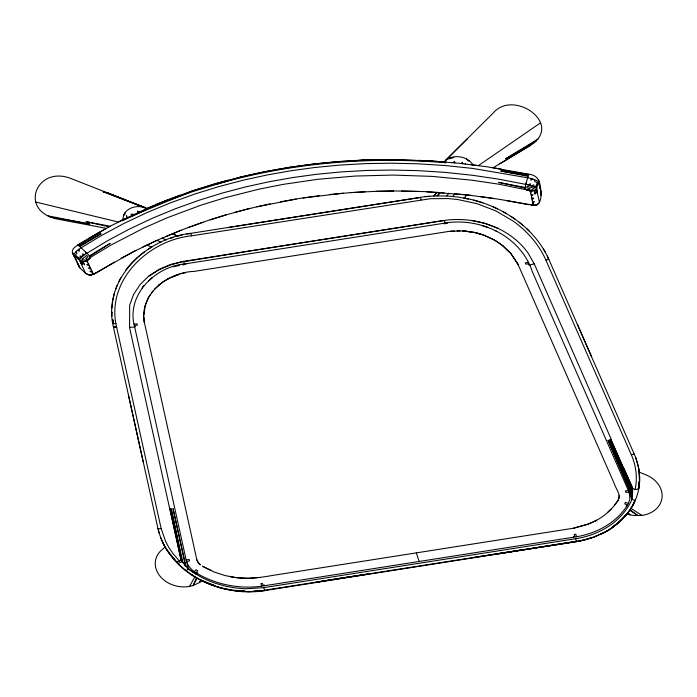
<?xml version="1.0" encoding="UTF-8"?>
<svg xmlns="http://www.w3.org/2000/svg" width="697" height="697" viewBox="0 0 697 697"><rect width="100%" height="100%" fill="white"/><g stroke="black" fill="none" stroke-linecap="round" stroke-linejoin="round"><path stroke-width="1.05" d="M632.606 491.132L632.588 489.425L610.964 439.572L632.554 488.24L635.045 489.651C637.703 477.889 636.082 465.413 631.186 454.453L545.943 260.26C538.929 244.211 526.854 230.742 512.626 220.722L495.706 210.843L477.009 203.663L457.615 199.499L448.093 198.567L430.363 198.715L191.902 235.786C148.139 240.029 105.308 281.03 116.652 327.259L161.068 528.239L165.598 541.403L168.822 547.441L173.353 554.045L179.582 561.137L180.619 559.935L180.723 558.428L170.042 508.775L182.013 561.669C190.351 572.315 202.757 578.806 215.451 583.302L225.601 586.203L235.342 587.963L245.178 588.773L263.457 587.702L575.252 538.781C598.845 535.305 622.194 521.861 632.013 499.261C632.397 496.569 632.58 493.851 632.606 491.132L609.858 439.868L632.554 493.276M180.723 558.428L129.59 327.668L129.659 305.234L133.554 294.535L139.905 284.785L148.478 276.308L158.977 269.408L170.669 264.468L183.215 261.419L444.651 220.391C462.878 217.856 481.627 220.792 498.303 228.529A75.128 60.238 10.3 0 1 528.291 253.368L534.381 264.146L611.304 439.45M576.001 527.577L586.996 524.44C599.716 520.232 610.79 511.607 618.039 500.368C621.524 494.626 615.747 488.911 614.249 483.57L518.019 264.381L511.04 253.656L501.727 244.821M464.054 231.029L475.206 232.58L484.223 235.29L494.504 240.073L502.99 245.902M464.019 230.907L449.225 231.36L194.001 271.412C166.705 272.239 137.082 295.929 145.02 325.386L196.824 559.743L198.035 562.296M619.102 497.754L619.206 495.55M463.705 197.939L468.332 199.002L458.678 197.103L448.005 196.031L434.327 195.918L424.412 196.746L191.091 233.295C146.03 237.93 101.701 279.785 113.559 327.642L157.958 528.561C168.761 574.136 221.594 597.991 265.148 590.525L580.357 540.985L593.234 537.465L607.61 530.835L617.908 523.578L627.884 513.114L630.341 514.883L634.192 515.519L641.885 515.414A26.782 21.476 10.3 0 0 659.832 486.759A26.669 21.38 10.3 0 0 655.677 481.209A26.599 21.328 10.3 0 0 646.415 475.049L639.306 472.165M211.069 570.529L202.435 566.208L213.77 571.854L225.157 575.6L230.742 576.611C244.455 579.756 258.674 577.918 272.335 575.469L573.256 528.256L586.996 524.44M634.749 489.608L638.461 489.006L639.489 481.174L638.844 468.854L635.803 457.72L548.966 259.624C534.677 227.274 502.11 206.094 468.314 198.837M111.938 316.063L112.051 312.082L111.834 312.5M539.887 186.909C541.351 192.259 542.649 204.195 534.721 205.423L497.841 199.072L468.75 195.108L424.551 191.614L395.669 190.969L376.197 191.318L350.347 192.642L329.55 194.515M639.558 477.706L639.437 473.672M539.417 202.13L536.411 188.835L535.244 190.15L535.078 194.158L534.399 190.656L536.62 188.399L538.493 181.56M114.099 327.311C113.21 327.642 113.942 327.032 114.561 327.268C117.584 326.457 112.801 328.322 113.829 327.093M628.049 512.905L629.827 510.387L638.06 515.693L630.227 509.803C636.701 500.071 640.151 488.283 639.628 476.565M122.75 219.712L123.718 214.885L125.199 212.454A17.277 13.853 10.3 0 1 142.876 207.018L147.041 208.368L168.735 199.42L192.163 190.969L216.114 183.511L240.97 176.977C273.241 169.31 306.088 164.222 339.151 161.573L364.897 160.066L391.906 159.622L432.663 161.024L460.177 163.386L487.22 166.818L528.457 174.154C540.393 175.505 540.384 184.4 541.203 195.535M112.696 301.008L111.921 308.283M471.503 220.365L485.278 223.449L498.303 228.529M116.687 327.285C113.097 326.431 116.207 327.721 116.12 326.884M534.399 190.656L530.408 191.022L524.98 189.166L525.669 184.592L528.727 174.224M638.286 489.181L639.227 481.435L638.461 489.006L639.097 485.469L639.114 486.672M143.904 315.131L145.15 306.061M639.489 481.174L639.689 479.754M538.65 180.445L539.844 188.521L538.528 179.904M532.046 205.249L533.144 205.049L530.408 191.022L529.485 190.455L498.808 184.182L471.381 180.131L432.262 176.402L393.038 175.06L355.191 176.053L317.849 179.286L282.965 184.4L258.901 189.175L224.521 197.87L200.78 205.24L166.888 217.891L143.765 228.102L111.668 244.691L90.863 257.158C85.2 266.376 75.494 258.796 72.296 252.175C71.843 248.541 75.677 246.773 78.073 244.839L110.692 225.915L145.664 208.961L144.828 207.532M445.653 162.758L445.636 160.319L467.469 138.625M114.439 293.115L112.801 300.407M77.872 244.987L79.841 246.564A17.399 13.949 10.3 0 1 80.477 247.156L87.482 253.821A22.705 18.209 10.3 0 1 88.144 254.501L88.798 255.18A15.378 12.328 10.3 0 1 89.39 255.825L90.575 257.341L86.846 260.643L93.511 274.182L133.345 251.73L157.435 240.125L182.684 229.574L208.342 220.374L226.124 214.868L247.966 208.891L270.192 203.829M186.204 571L188.321 568.9M125.199 212.454L124.658 215.007L123.718 214.885M639.175 484.868L639.506 483.378M94.243 273.965L89.599 275.097L85.653 273.346L79.345 259.885L81.837 256.862A13.923 11.161 10.3 0 1 82.473 256.339L84.616 254.71A21.607 17.32 10.3 0 1 85.374 254.178L107.547 240.735L129.363 229.095L151.99 218.422L175.426 208.734L198.863 200.309L222.169 193.086L245.971 186.822L269.373 181.699L293.141 177.5L316.473 174.311L340.781 171.941L366.16 170.486L391.688 170.042L418.095 170.652L445.278 172.394L472.357 175.261L499.305 179.26L527.699 184.757A21.598 17.32 10.3 0 1 528.718 185.01L536.629 187.963L537.378 191.614L536.603 193.034L536.411 188.835M115.101 326.971C115.859 327.268 115.136 327.468 116.591 326.841M148.322 297.915L148.609 297.366M494.504 240.073L484.223 235.29M619.171 497.362L618.805 498.538M638.548 488.824L638.983 487.395M628.433 503.487L629.827 499L629.644 494.286L628.729 491.368L532.369 271.83C520.886 236.065 480.05 216.854 444.364 223.188L185.228 263.867C155.004 266.463 125.582 295.336 134.678 327.05L186.195 560.109C187.476 566.26 192.337 570.956 197.739 573.831A82.908 66.476 10.3 0 0 261.297 586.238L577.003 536.681A82.908 66.476 10.3 0 0 626.594 506.527L628.433 503.487L625.514 502.328L624.678 503.765L626.83 504.767L626.089 505.917L626.76 506.266M117.157 285.326L115.789 288.915M115.571 326.928L115.528 327.416L115.606 326.928M530.748 192.781L531.375 191.17L535.244 190.15M145.185 305.896L148.173 298.211M632.013 506.928L633.721 503.774M142.127 288.105L142.798 286.528L144.087 285.596M196.502 577.874L193.121 585.524L189.497 586.412A26.782 21.476 10.3 0 1 155.414 565.929A26.669 21.38 10.3 0 1 155.692 559.682A26.599 21.328 10.3 0 1 160.214 551.362L165.058 547.014M120.834 277.755L119.021 281.231M444.033 161.887L493.188 113.062C513.262 88.815 563.943 123.883 530.696 145.237L493.119 167.759L501.291 169.101L501.047 169.789L528.492 174.572M200.736 580.2L199.569 582.492L193.121 585.524L197.234 578.283M618.474 499.601L618.195 500.097M200.814 580.218L199.569 582.492L201.842 580.732M189.497 586.412L194.872 576.889M151.519 292.749L152.983 290.876M632.623 505.403L625.967 515.527M148.897 296.809L150.134 294.796M496.604 231.238L495.044 230.515M539.129 202.853L536.943 204.883M434.057 195.935L436.81 192.372M433.987 195.935L436.583 192.355M437.829 195.831L440.182 192.581M446.786 195.988L448.807 193.191M452.876 196.423L454.853 193.696L471.355 195.439M464.516 198.079L466.763 194.968M623.379 518.01L627.762 512.853L617.908 523.578M614.798 504.663L617.873 500.638M87.796 259.397L86.846 260.643L89.843 257.829M197.425 573.648L197.817 573.134L196.432 572.315L197.748 570.773L196.092 569.719L194.175 571.645M130.984 263.71L125.835 270M154.342 289.299L163.115 281.666M611.687 508.549L608.072 511.903M123.291 219.45L124.005 219.102M497.527 208.865L493.197 206.861M437.036 195.848L439.912 192.564M453.207 162.723L454.514 161.26L454.819 162.88M137.318 257.446L131.419 263.239M121.217 258.204L135.776 250.528M148.409 280.969L152.434 277.476M528.718 185.01L530.121 183.633L530.713 185.559M531.436 196.284L533.083 194.672L531.088 194.533M532.116 199.795L533.763 198.175L531.776 198.035M159.874 284.245L158.637 285.029M625.653 515.466L618.535 522.323L611.469 527.751L614.205 526.113L611.313 528.509L622.935 518.481M620.217 521.147L614.745 525.712M85.653 273.346L79.92 267.936L73.612 254.475L76.722 250.937A16.231 13.008 10.3 0 1 77.393 250.415L78.813 249.352A20.832 16.702 10.3 0 1 79.554 248.829A21.964 17.608 10.3 0 1 80.329 248.298L102.023 235.194L124.223 223.328L147.25 212.454L171.087 202.583L194.951 193.993L218.675 186.639L242.905 180.262L266.733 175.043L290.928 170.756L314.695 167.515L339.448 165.102L365.289 163.629L391.278 163.185L418.165 163.804L445.078 165.529L472.644 168.421L528.579 177.944A21.982 17.625 10.3 0 1 529.607 178.188A20.849 16.719 10.3 0 1 530.6 178.441L533.475 179.26A13.818 11.074 10.3 0 1 534.372 179.538L538.485 181.516M532.552 178.981L531.027 180.305L530.6 178.441M122.019 220.06L119.239 221.498M144.375 251.8L137.814 257.01M181.978 235.063L177.944 236.074M173.248 237.459L170.774 238.304M534.826 186.944L537.587 184.844M627.805 513.201L630.341 514.883L627.195 513.968M514.926 219.093L511.11 216.497M610.938 528.396L607.897 530.652L611.217 528.204M506.519 213.665L502.424 211.348M478.403 165.616L540.576 122.82M499.827 163.76L530.696 145.237M151.998 246.851L148.417 249.047M445.88 160.101L450.314 157.731L453.878 157.47L449.147 158.803L450.314 157.731A17.303 13.87 10.3 0 1 466.406 158.907L469.273 160.65L473.341 164.919M607.505 530.53L604.325 532.639L607.793 530.347M89.878 256.391L110.239 243.314L89.39 255.825M148.749 276.134L159.212 269.713L170.913 264.764L183.215 261.419M538.084 138.991L505.673 158.75L536.603 140.759M595.072 521.007L596.771 520.171M167.446 279.044L179.826 274.139M97.336 272.353L114.386 262.098M79.841 246.564L101.135 233.774L79.24 246.015M78.073 244.839L106.266 228.346L58.679 219.311C17.242 211.932 36.392 163.577 72.436 179.094L144.471 207.401M603.924 532.499L600.631 534.46L604.229 532.334M88.737 238.33L99.418 232.179L100.072 232.72L78.291 245.222M163.307 281.658L168.447 278.695M391.47 159.657L365.646 160.04M88.963 274.949L91.08 274.932L96.63 272.719M144.183 320.341L144.506 322.99M471.338 164.692L473.028 164.893M469.273 160.65L468.497 161.042L466.415 158.899M179.582 561.137L176.088 561.573L165.869 548.417M595.003 521.051L586.822 524.667M531.663 185.838L533.806 184.783L534.163 186.683M600.526 534.155L592.894 537.579L596.388 535.941M156.442 240.596L142.859 246.991M529.572 231.465L526.47 228.45M166.174 236.353L181.063 230.237M145.664 208.961L147.041 208.368M450.506 162.462L451.403 162.549M391.906 159.622L431.905 160.981M88.414 264.006L86.707 264.729L89.199 265.688M89.983 267.378L88.275 268.092L90.767 269.059M91.56 270.741L89.852 271.455L92.344 272.422L92.344 274.522M592.798 537.274L584.827 539.975L576.933 541.586M192.163 190.969L121.844 220.208L122.445 220.783L145.647 209.849L145.098 209.248L180.044 195.195M156.93 204.134L168.508 199.56L169.005 200.178L193.025 191.509L240.57 177.038M240.97 176.977L264.625 171.741L289.786 167.271L314.539 163.908L339.151 161.573M534.216 263.858L529.406 265.095M188.129 227.544L203.045 222.204M537.422 204.561L534.721 205.423M172.673 276.665L178.362 274.67M95.872 273.154L93.128 274.113L95.132 273.538M592.459 537.396L588.791 538.563M210.25 219.764L226.124 214.868M192.581 190.873L216.114 183.511M265.348 171.593L264.625 171.741M228.276 180.148L216.802 183.311L216.906 184.086A543.669 435.895 10.3 0 1 445.653 162.758M588.451 538.676L584.731 539.67M465.126 163.969L465.579 164.022M234.95 212.315L250.267 208.351M289.786 167.271L289.055 167.385M522.637 225.061L519.16 222.23M573.727 528.152L575.949 527.585M528.143 262.238L525.207 262.935L525.782 264.207L528.021 263.701L528.526 264.843L529.232 264.694M184.444 263.989L183.581 261.366M545.795 259.964L548.827 259.328M631.299 454.749L634.34 454.113M185.585 272.754L181.621 273.642M259.746 577.438L248.698 578.275M584.382 539.766L580.618 540.593M256.949 206.756L299.98 198.349L343.316 193.2M628.311 490.4L625.357 491.045L625.958 492.474L628.964 491.951M314.539 163.908L313.798 163.995M110.082 226.237L86.053 221.672L109.089 226.795M158.036 528.866L161.164 528.535M576.21 541.708L498.573 553.723L580.261 540.672M280.351 201.799L296.19 198.985M172.882 266.716L179.477 265.548L179.234 264.982M247.522 591.788L264.416 590.638M472.54 557.652L576.114 541.403M183.694 261.706L248.393 251.19M313.572 240.962L248.759 251.138M378.75 230.733L313.938 240.909M443.919 220.479L379.116 230.681M524.51 549.497L260.852 590.803M420.413 197.469L228.999 227.353M186.5 561.39L189.54 560.972L189.192 559.508L186.125 559.804M303.073 197.904L319.121 195.709M186.709 234.044L190.778 233.512M134.582 326.64L135.314 326.553L135.061 325.386L137.396 325.168L137.117 323.852L134.042 324.096M591.587 356.716L577.334 324.253M114.9 326.989L114.465 327.52L114.09 327.067M114.421 327.032L114.656 327.259M115.624 327.163L115.319 326.945M115.955 327.137L115.841 327.146M445.078 223.075L444.285 220.452M350.347 192.642L365.028 191.745M450.471 231.221L454.27 230.916M134.678 327.05L129.564 327.363M112.322 319.862L112.775 319.836L113.506 323.687L115.963 323.547M425.144 196.65L429.317 196.24M481.557 234.349L473.202 232.162L462.425 230.864M339.544 161.504L365.272 160.057L352.569 160.641M252.209 591.448L260.112 590.89L254.849 591.108L256.296 591.544M530.983 205.136L535.505 205.188M91.943 274.914L91.08 274.932M376.197 191.318L393.57 190.995M251.46 591.465C227.144 592.023 202.47 584.217 183.599 568.691A26.948 21.607 10.3 0 1 182.701 567.933L177.935 563.551L170.678 554.969L176.088 561.573M457.058 230.777L460.046 230.785M401.585 191.039L418.383 191.405M506.458 200.553L528.561 204.735M638.53 467.548L637.868 464.455M248.123 578.31L236.335 577.656M426.433 191.727L444.085 192.825M418.609 160.301L445.496 161.992M532.464 201.546L534.451 201.686L532.804 203.297L534.111 205.197M464.437 231.047L470.876 231.883M473.368 164.936L477.218 165.459M82.473 256.339L79.876 256.017L80.747 257.846M479.937 196.51L494.373 198.575M133.685 214.406L131.158 214.066L131.437 215.495M235.072 577.456L230.376 576.75M528.134 175.557L500.742 171.053L527.934 176.236M510.945 253.638L503.225 246.093M50.559 217.046L89.695 224.042L48.119 215.887M238.121 590.943L234.715 590.324L244.908 591.204L238.871 591.021L242.974 591.317M80.059 260.451L82.507 264.302L80.922 263.248L80.059 260.451L83.379 261.567L86.062 261.061L87.63 262.325M234.401 590.498L238.496 590.978M525.102 187.441L498.477 182.379L525.015 188.094M196.789 559.743L198.715 563.35L200.361 564.823L198.27 562.653M482.455 225.689L488.222 227.623M229.94 589.784L234.026 590.437M107.347 192.825L103.051 191.797L142.868 207.026L107.347 192.825L145.194 207.628M35.782 202.052L118.246 222.012M225.514 588.887L229.566 589.706M76.513 257.202L80.303 258.282M482.855 202.862L473.681 200.109M475.981 232.876L483.474 235.081M221.141 587.806L224.87 589.026M77.393 250.415L79.589 251.155L78.813 249.352M525.947 189.384L530.408 191.022L528.77 190.185M216.837 586.543L220.505 587.911M84.616 254.71L82.481 253.882L83.152 255.799M624.181 468.846L632.536 487.822M172.586 233.722L177.5 236.205L172.812 233.626M200.631 579.895L214.868 585.68L208.499 583.52L212.01 585.158M139.269 211.862L137.405 211.034L138.058 212.411M89.599 275.097L86.358 273.912M189.593 573.483L190.995 574.223M207.811 583.232L204.265 581.917M162.296 238.025L166.06 240.047M157.156 240.291L160.85 242.268M147.18 244.978L151.371 247.226M495.088 240.474L496.517 241.249M496.813 241.458L501.431 244.621M184.705 569.597L186.378 570.651M631.081 508.427L641.885 515.414M196.249 574.328L188.39 569.205L186.901 562.47M545.307 252.227L543.407 248.96M186.543 566.809L184.844 565.615L184.557 564.282M191.309 574.415L193.095 575.818M79.92 267.936L72.828 253.586M179.53 565.093L182.431 567.707M174.616 560.283L175.905 561.433L172.804 557.975L173.814 559.412M169.023 553.313L169.563 553.836M176.716 561.738L178.301 563.35L182.013 561.669L180.898 559.752L181.9 560.571L171.227 508.714L182.71 561.738L183.633 563.037M635.228 500.524L632.013 499.261L629.286 493.067M162.323 541.569L164.814 546.64M511.006 253.708L518.019 264.381M81.932 261.297L84.581 264.86L83.004 261.497M77.297 263.126L79.327 267.265M181.656 560.205L180.715 558.759M167.001 550.125L168.038 551.832M164.562 546.03L166.644 549.558M72.566 253.037L74.143 256.4M516.695 261.967L517.871 264.093M79.319 259.737L78.291 257.69L75.398 254.963L76.984 253.29L76.095 251.46M162.445 541.865L164.248 545.455M462.791 163.708L462.05 162.14L462.372 163.664M632.597 489.834L609.858 439.868L632.597 491.664M632.493 494.513L608.159 440.295L632.301 496.848M632.458 495.062L608.159 440.295L632.345 496.421M160.667 537.648L162.174 541.281M547.328 256.069L548.609 259.354M85.4 251.817L86.106 253.673M182.501 264.32L182.71 264.895L185.785 264.381L185.594 263.806M637.72 463.845L635.803 457.72M576.646 536.742L575.748 534.207L574.206 534.46L574.842 536.385L573.431 536.603L573.631 537.23M127.203 217.551L126.54 215.678L126.627 217.83M114.221 327.05L114.465 327.52L114.334 327.041M575.609 538.711L576.576 541.647M443.998 223.249L444.189 223.824L447.274 223.371L447.108 222.787M420.361 197.312L421.18 199.812M416.336 552.869L419.158 561.477M190.725 233.356L191.544 235.856M263.823 587.641L264.782 590.577M264.677 585.715L264.477 585.097L263.065 585.314L262.438 583.398L260.887 583.624L261.663 586.177M638.6 467.853L639.28 471.86M526.2 182.64L526.723 184.522M128.379 394.72L143.207 461.789M639.454 474.831L639.611 475.493M185.942 566.06L173.013 508.592L185.297 565.241M158.245 528.823L159.029 532.804M534.372 179.538L534.704 181.455L537.187 182.483L536.281 185.811L536.629 187.963M540.567 190.42L541.325 194.759M187.293 567.707L187.545 569.58M144.209 320.594L144.462 322.685M639.132 471.338L639.41 474.213M115.467 326.937L115.528 327.416M143.922 317.083L144.061 319.479M639.454 481.784L639.515 483.073M527.272 186.308L526.758 187.824L530.121 188.73L528.979 189.636L531.131 190.377L534.129 188.417L527.272 186.308M635.019 500.324L632.92 504.863L635.072 500.359M82.769 258.517L81.854 259.397L85.783 260.277L87.264 258.962L85.661 258.491L88.127 256.662L86.724 255.45L82.769 258.517M342.567 577.839L316.647 582.117L368.608 573.962L342.567 577.839M113.315 323.704L112.775 319.836L113.315 323.704"/></g></svg>
